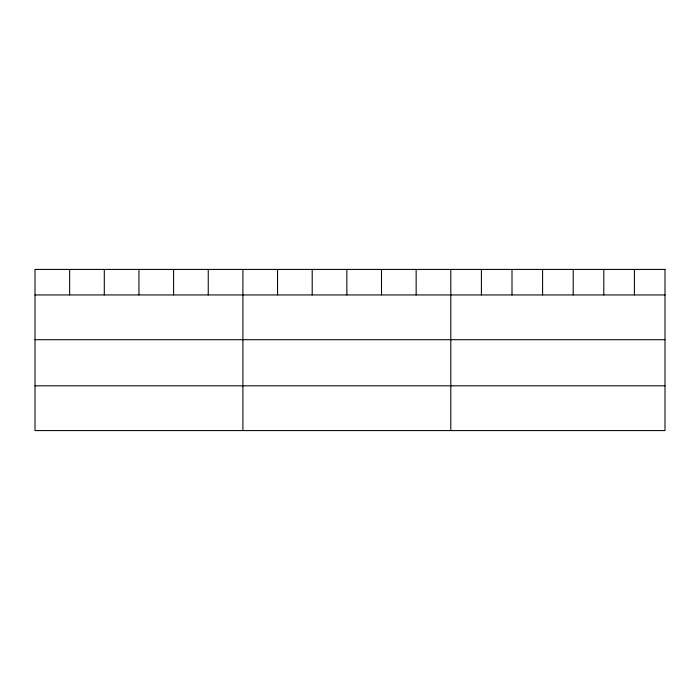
<?xml version="1.0" encoding="UTF-8"?>
<svg xmlns="http://www.w3.org/2000/svg" width="700" height="700" viewBox="0 0 700 700"><rect width="100%" height="100%" fill="white"/><g stroke="black" fill="none" stroke-linecap="round" stroke-linejoin="round"><path stroke-width="1.05" d="M35 294.945L665 294.945M35 339.701L665 339.701M35 385.814L665 385.814M634.401 269.421L634.401 294.945M603.803 269.421L603.803 294.945M573.204 269.421L573.204 294.945M542.596 269.421L542.596 294.945M511.998 269.421L511.998 294.945M481.399 269.421L481.399 294.945M450.8 269.421L450.8 430.579M416.15 269.421L416.15 294.945M381.5 269.421L381.5 294.945M346.85 269.421L346.85 294.945M312.2 269.421L312.2 294.945M277.55 269.421L277.55 294.945M242.9 269.421L242.9 430.579M208.25 269.421L208.25 294.945M173.6 269.421L173.6 294.945M138.95 269.421L138.95 294.945M104.3 269.421L104.3 294.945M69.65 269.421L69.65 294.945M665 269.421L35 269.421L35 430.579L665 430.579L665 269.421"/></g></svg>
